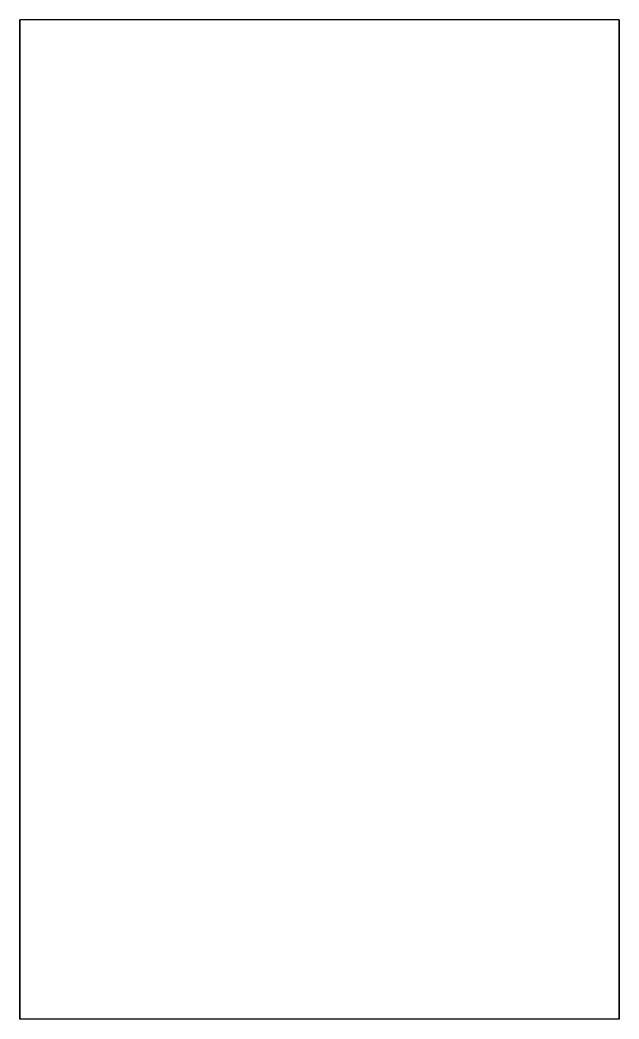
# Model space of a CAD drawing. Header units: centimetres. Extents: x -1.2 to 0, y 0 to 2.
import ezdxf

# ---------------------------------------------------------------- set-up
doc = ezdxf.new("R2010")
doc.units = ezdxf.units.CM
doc.header["$MEASUREMENT"] = 0

msp = doc.modelspace()

# ---------------------------------------------------------------- linework, layer by layer
for p, q in [((0, 2, 72), (-1.2, 2, 72)), ((0, 0, 72), (-1.2, 0, 72))]:
    msp.add_line(p, q)
at = {"extrusion": (-1, -6.12303e-17, 6.12303e-17), "elevation": 1.2}
msp.add_lwpolyline([(0, 0), (0, 72), (-2, 72), (-2, 0)], close=True, dxfattribs=at)
at = {"extrusion": (-1, -6.12303e-17, 6.12303e-17)}
msp.add_lwpolyline([(0, 0), (0, 72), (-2, 72), (-2, 0)], close=True, dxfattribs=at)

doc.saveas('drawing.dxf')
